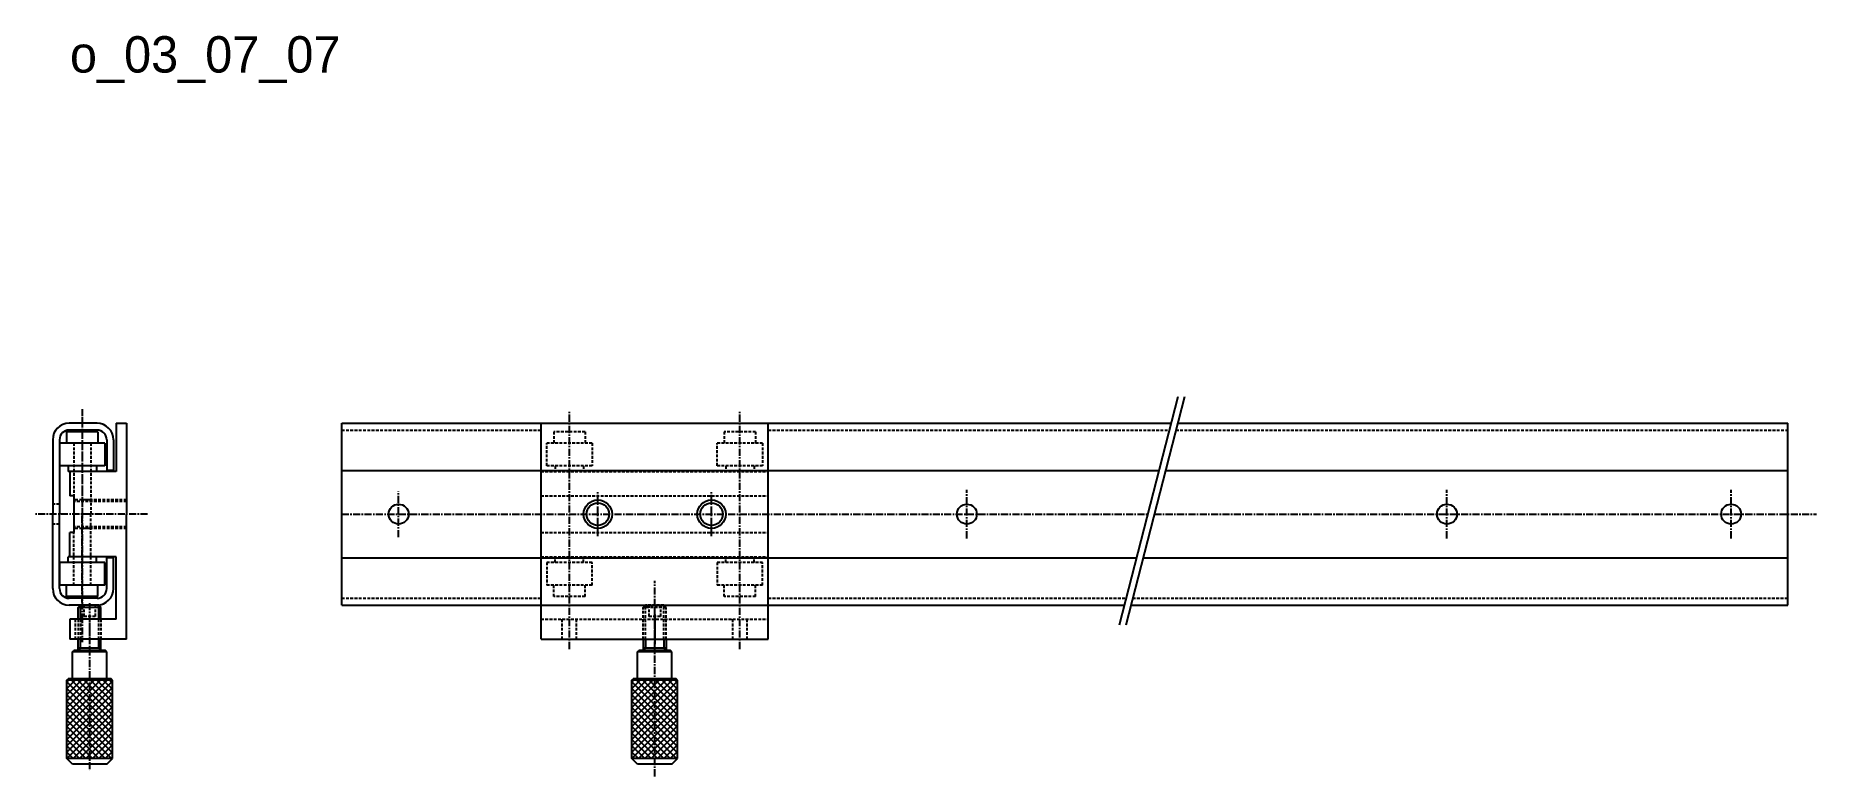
# Model space of a CAD drawing. Extents: x 102 to 416, y 428 to 559.
import ezdxf

# ---------------------------------------------------------------- set-up
doc = ezdxf.new("R2010")
doc.units = 0
for name, pattern in [('CENTER', [2, 1.25, -0.25, 0.25, -0.25]), ('CENTER2', [28.575, 19.05, -3.175, 3.175, -3.175]), ('DASHED', [0.75, 0.5, -0.25])]:
    doc.linetypes.add(name, pattern=pattern)
doc.layers.get('0').update_dxf_attribs({"linetype": 'CONTINUOUS'})
for name, color, linetype in [('CENTER', 1, 'CENTER'), ('中心線', 1, 'CENTER2'), ('実線', 7, 'CONTINUOUS')]:
    doc.layers.add(name, color=color, linetype=linetype)
doc.styles.add('MSゴシック', font='txt')

# ---------------------------------------------------------------- blocks, each defined once
blk = doc.blocks.new('*X82')
at = {"color": 0, "linetype": 'CONTINUOUS'}
for p, q in [((107.95, 438.34), (115.01, 445.41)), ((107.95, 439.47), (113.89, 445.41)), ((107.95, 440.59), (112.77, 445.41)), ((107.95, 441.71), (111.64, 445.41)), ((107.95, 442.83), (110.52, 445.41)), ((107.95, 443.96), (109.4, 445.41)), ((107.95, 445.08), (108.28, 445.41)), ((107.95, 437.22), (115.95, 445.22)), ((107.95, 445.08), (115.95, 437.08)), ((108.74, 445.41), (115.95, 438.2)), ((109.86, 445.41), (115.95, 439.32)), ((110.98, 445.41), (115.95, 440.45)), ((112.11, 445.41), (115.95, 441.57)), ((113.23, 445.41), (115.95, 442.69)), ((114.35, 445.41), (115.95, 443.81)), ((115.47, 445.41), (115.95, 444.94)), ((107.95, 436.1), (115.95, 444.1)), ((107.95, 443.96), (115.95, 435.96)), ((107.95, 434.98), (115.95, 442.98)), ((107.95, 442.83), (115.95, 434.83)), ((107.95, 433.85), (115.95, 441.85)), ((107.95, 441.71), (115.95, 433.71)), ((107.95, 432.73), (115.95, 440.73)), ((107.95, 440.59), (115.95, 432.59)), ((107.95, 431.61), (115.95, 439.61)), ((107.95, 439.47), (115.8, 431.61)), ((107.95, 438.34), (114.68, 431.61)), ((107.95, 437.22), (113.56, 431.61)), ((107.95, 436.1), (112.44, 431.61)), ((109.07, 431.61), (115.95, 438.49)), ((110.19, 431.61), (115.95, 437.36)), ((111.31, 431.61), (115.95, 436.24)), ((107.95, 434.98), (111.31, 431.61)), ((107.95, 433.85), (110.19, 431.61)), ((107.95, 432.73), (109.07, 431.61)), ((112.44, 431.61), (115.95, 435.12)), ((113.56, 431.61), (115.95, 434)), ((114.68, 431.61), (115.95, 432.87)), ((115.8, 431.61), (115.95, 431.75))]:
    blk.add_line(p, q, dxfattribs=at)
blk = doc.blocks.new('*X83')
at = {"color": 0, "linetype": 'CONTINUOUS'}
for p, q in [((207.38, 438.34), (214.45, 445.41)), ((207.38, 439.47), (213.33, 445.41)), ((207.38, 440.59), (212.2, 445.41)), ((207.38, 441.71), (211.08, 445.41)), ((207.38, 442.83), (209.96, 445.41)), ((207.38, 443.96), (208.83, 445.41)), ((207.38, 445.08), (207.71, 445.41)), ((207.38, 437.22), (215.38, 445.22)), ((207.38, 445.08), (215.38, 437.08)), ((208.18, 445.41), (215.38, 438.2)), ((209.3, 445.41), (215.38, 439.32)), ((210.42, 445.41), (215.38, 440.45)), ((211.54, 445.41), (215.38, 441.57)), ((212.67, 445.41), (215.38, 442.69)), ((213.79, 445.41), (215.38, 443.81)), ((214.91, 445.41), (215.38, 444.94)), ((207.38, 436.1), (215.38, 444.1)), ((207.38, 443.96), (215.38, 435.96)), ((207.38, 434.98), (215.38, 442.98)), ((207.38, 442.83), (215.38, 434.83)), ((207.38, 433.85), (215.38, 441.85)), ((207.38, 441.71), (215.38, 433.71)), ((207.38, 432.73), (215.38, 440.73)), ((207.38, 440.59), (215.38, 432.59)), ((207.38, 431.61), (215.38, 439.61)), ((207.38, 439.47), (215.24, 431.61)), ((207.38, 438.34), (214.12, 431.61)), ((207.38, 437.22), (213, 431.61)), ((207.38, 436.1), (211.87, 431.61)), ((208.51, 431.61), (215.38, 438.49)), ((209.63, 431.61), (215.38, 437.36)), ((210.75, 431.61), (215.38, 436.24)), ((207.38, 434.98), (210.75, 431.61)), ((207.38, 433.85), (209.63, 431.61)), ((207.38, 432.73), (208.51, 431.61)), ((211.87, 431.61), (215.38, 435.12)), ((213, 431.61), (215.38, 434)), ((214.12, 431.61), (215.38, 432.87)), ((215.24, 431.61), (215.38, 431.75))]:
    blk.add_line(p, q, dxfattribs=at)
blk = doc.blocks.new('*U98')
at = {"color": 7, "linetype": 'CONTINUOUS', "style": 'MSゴシック'}
blk.add_text('o_03_07_07', height=6.4, dxfattribs=at).set_placement((108.49, 552.31))

msp = doc.modelspace()

# ---------------------------------------------------------------- linework, layer by layer
at = {"color": 7, "linetype": 'CONTINUOUS'}
for p, q in [((303.44, 495.28), (293.13, 455.09)), ((304.59, 495.28), (294.28, 455.09)), ((113.4, 489.11), (107.9, 489.11)), ((107.9, 489.11), (107.9, 487.11)), ((113.4, 489.11), (107.9, 489.11)), ((113.25, 490.61), (108.35, 490.61)), ((113.25, 489.41), (108.35, 489.41)), ((113.4, 489.11), (113.4, 487.11)), ((116.65, 490.61), (118.45, 490.61)), ((116.65, 490.61), (116.65, 482.11)), ((118.45, 490.61), (118.45, 474.61)), ((156.32, 458.61), (156.32, 490.61)), ((156.32, 490.61), (302.25, 490.61)), ((191.38, 452.61), (191.38, 490.61)), ((191.38, 490.61), (231.38, 490.61)), ((231.38, 452.61), (231.38, 490.61)), ((303.4, 490.61), (410.8, 490.61)), ((410.8, 458.61), (410.8, 490.61)), ((105.45, 487.71), (105.45, 474.61)), ((106.65, 487.71), (106.65, 474.61)), ((114.65, 487.11), (106.65, 487.11)), ((106.65, 487.11), (106.65, 483.11)), ((114.65, 487.11), (114.65, 483.11)), ((114.95, 487.71), (114.95, 482.31)), ((116.15, 487.71), (116.15, 482.31)), ((114.65, 483.11), (106.65, 483.11)), ((108.15, 483.11), (108.15, 482.11)), ((113.15, 483.11), (113.15, 482.11)), ((116.65, 482.11), (108.15, 482.11)), ((108.45, 482.11), (108.45, 477.86)), ((116.15, 482.31), (114.95, 482.31)), ((156.32, 482.31), (300.11, 482.31)), ((301.26, 482.31), (410.8, 482.31)), ((109.15, 477.86), (108.45, 477.86)), ((109.15, 477.86), (109.15, 471.36)), ((105.45, 461.51), (105.45, 474.61)), ((106.65, 461.51), (106.65, 474.61)), ((118.45, 452.61), (118.45, 474.61)), ((108.45, 467.11), (108.45, 471.36)), ((109.15, 471.36), (108.45, 471.36)), ((116.65, 467.11), (108.15, 467.11)), ((108.15, 466.11), (108.15, 467.11)), ((113.15, 466.11), (113.15, 467.11)), ((114.95, 461.51), (114.95, 466.91)), ((116.15, 466.91), (114.95, 466.91)), ((116.15, 461.51), (116.15, 466.91)), ((116.65, 456.11), (116.65, 467.11)), ((156.32, 466.91), (296.16, 466.91)), ((297.31, 466.91), (410.8, 466.91)), ((114.65, 466.11), (106.65, 466.11)), ((106.65, 466.11), (106.65, 462.11)), ((114.65, 462.11), (114.65, 466.11)), ((114.65, 462.11), (106.65, 462.11)), ((107.9, 460.11), (107.9, 462.11)), ((113.4, 460.11), (113.4, 462.11)), ((113.4, 460.11), (107.9, 460.11)), ((113.25, 459.81), (108.35, 459.81)), ((113.25, 458.61), (108.35, 458.61)), ((156.32, 458.61), (191.38, 458.61)), ((191.38, 458.61), (231.38, 458.61)), ((231.38, 458.61), (294.03, 458.61)), ((295.18, 458.61), (410.8, 458.61)), ((116.65, 456.11), (108.45, 456.11)), ((108.45, 456.11), (108.45, 452.61)), ((118.45, 452.61), (108.45, 452.61)), ((109.95, 450.61), (109.95, 452.61)), ((113.95, 450.61), (113.95, 452.61)), ((191.38, 452.61), (231.38, 452.61)), ((209.38, 452.61), (209.38, 450.61)), ((209.78, 452.61), (209.78, 451.01)), ((212.98, 452.61), (212.98, 451.01)), ((213.38, 452.61), (213.38, 450.61)), ((108.95, 450.41), (109.15, 450.61)), ((108.95, 445.61), (108.95, 450.41)), ((114.95, 450.41), (108.95, 450.41)), ((114.75, 450.61), (109.15, 450.61)), ((113.95, 451.01), (109.95, 451.01)), ((109.95, 450.61), (110.35, 451.01)), ((113.95, 450.61), (113.55, 451.01)), ((114.95, 450.41), (114.75, 450.61)), ((114.95, 445.61), (114.95, 450.41)), ((208.38, 445.61), (208.38, 450.41)), ((214.38, 450.41), (208.38, 450.41)), ((214.18, 450.61), (208.58, 450.61)), ((213.38, 451.01), (209.38, 451.01)), ((214.38, 445.61), (214.38, 450.41)), ((107.95, 445.41), (108.15, 445.61)), ((115.95, 445.41), (107.95, 445.41)), ((107.95, 431.61), (107.95, 445.41)), ((115.75, 445.61), (108.15, 445.61)), ((115.95, 445.41), (115.75, 445.61)), ((115.95, 431.61), (115.95, 445.41)), ((207.38, 445.41), (207.58, 445.61)), ((215.38, 445.41), (207.38, 445.41)), ((207.38, 431.61), (207.38, 445.41)), ((215.18, 445.61), (207.58, 445.61)), ((215.38, 445.41), (215.18, 445.61)), ((215.38, 431.61), (215.38, 445.41)), ((115.95, 431.61), (107.95, 431.61)), ((108.95, 430.61), (107.95, 431.61)), ((114.95, 430.61), (108.95, 430.61)), ((114.95, 430.61), (115.95, 431.61)), ((215.38, 431.61), (207.38, 431.61)), ((208.38, 430.61), (207.38, 431.61)), ((214.38, 430.61), (208.38, 430.61)), ((214.38, 430.61), (215.38, 431.61))]:
    msp.add_line(p, q, dxfattribs=at)
at = {"color": 3, "linetype": 'DASHED'}
for p, q in [((156.32, 489.41), (191.38, 489.41)), ((199.13, 489.11), (193.63, 489.11)), ((193.63, 489.11), (193.63, 487.11)), ((199.13, 489.11), (199.13, 487.11)), ((229.13, 489.11), (223.63, 489.11)), ((223.63, 489.11), (223.63, 487.11)), ((229.13, 489.11), (229.13, 487.11)), ((231.38, 489.41), (301.94, 489.41)), ((303.09, 489.41), (410.8, 489.41)), ((109.15, 487.11), (109.15, 477.86)), ((112.15, 487.11), (112.15, 474.61)), ((192.38, 483.11), (192.38, 487.11)), ((200.38, 487.11), (192.38, 487.11)), ((200.38, 487.11), (200.38, 483.11)), ((222.38, 483.11), (222.38, 487.11)), ((230.38, 487.11), (222.38, 487.11)), ((230.38, 487.11), (230.38, 483.11)), ((200.38, 483.11), (192.38, 483.11)), ((193.88, 483.11), (193.88, 482.11)), ((198.88, 483.11), (198.88, 482.11)), ((230.38, 483.11), (222.38, 483.11)), ((223.88, 483.11), (223.88, 482.11)), ((228.88, 483.11), (228.88, 482.11)), ((191.38, 482.11), (231.38, 482.11)), ((106.65, 476.36), (105.45, 476.36)), ((112.15, 477.11), (109.15, 477.11)), ((118.45, 476.86), (109.15, 476.86)), ((118.45, 477.11), (110.45, 477.11)), ((191.38, 477.86), (231.38, 477.86)), ((112.15, 462.11), (112.15, 474.61)), ((106.65, 472.86), (105.45, 472.86)), ((118.45, 472.36), (109.15, 472.36)), ((112.15, 472.11), (109.15, 472.11)), ((109.15, 462.11), (109.15, 471.36)), ((118.45, 472.11), (110.45, 472.11)), ((191.38, 471.36), (231.38, 471.36)), ((191.38, 467.11), (231.38, 467.11)), ((193.88, 466.11), (193.88, 467.11)), ((198.88, 466.11), (198.88, 467.11)), ((223.88, 466.11), (223.88, 467.11)), ((228.88, 466.11), (228.88, 467.11)), ((192.38, 466.11), (192.38, 462.11)), ((200.38, 466.11), (192.38, 466.11)), ((200.38, 462.11), (200.38, 466.11)), ((222.38, 466.11), (222.38, 462.11)), ((230.38, 466.11), (222.38, 466.11)), ((230.38, 462.11), (230.38, 466.11)), ((200.38, 462.11), (192.38, 462.11)), ((193.63, 460.11), (193.63, 462.11)), ((199.13, 460.11), (199.13, 462.11)), ((230.38, 462.11), (222.38, 462.11)), ((223.63, 460.11), (223.63, 462.11)), ((229.13, 460.11), (229.13, 462.11)), ((110.95, 458.61), (110.95, 456.61)), ((112.95, 458.61), (112.95, 456.61)), ((156.32, 459.81), (191.38, 459.81)), ((199.13, 460.11), (193.63, 460.11)), ((209.38, 458.21), (209.78, 458.61)), ((209.38, 452.61), (209.38, 458.21)), ((213.38, 458.21), (209.38, 458.21)), ((209.78, 452.61), (209.78, 458.61)), ((212.98, 458.61), (209.78, 458.61)), ((210.38, 458.61), (210.38, 456.61)), ((212.38, 458.61), (212.38, 456.61)), ((212.98, 452.61), (212.98, 458.61)), ((213.38, 458.21), (212.98, 458.61)), ((213.38, 452.61), (213.38, 458.21)), ((229.13, 460.11), (223.63, 460.11)), ((231.38, 459.81), (294.34, 459.81)), ((295.49, 459.81), (410.8, 459.81)), ((109.4, 456.11), (109.4, 452.61)), ((109.93, 456.11), (109.93, 452.61)), ((110.33, 456.11), (110.33, 452.61)), ((112.95, 456.61), (110.95, 456.61)), ((111.9, 456.11), (111.9, 452.61)), ((113.53, 456.11), (113.53, 452.61)), ((113.93, 456.11), (113.93, 452.61)), ((191.38, 456.11), (231.38, 456.11)), ((195.13, 452.61), (195.13, 456.11)), ((197.63, 452.61), (197.63, 456.11)), ((212.38, 456.61), (210.38, 456.61)), ((225.13, 452.61), (225.13, 456.11)), ((227.63, 452.61), (227.63, 456.11))]:
    msp.add_line(p, q, dxfattribs=at)
at = {"color": 7, "linetype": 'CONTINUOUS'}
for centre, radius in [((166.32, 474.61), 1.75), ((201.38, 474.61), 2), ((221.38, 474.61), 2), ((266.32, 474.61), 1.75), ((350.8, 474.61), 1.75), ((400.8, 474.61), 1.75)]:
    msp.add_circle(centre, radius, dxfattribs=at)
at = {"color": 3, "linetype": 'CONTINUOUS'}
for centre in [(201.38, 474.61), (221.38, 474.61)]:
    msp.add_circle(centre, 2.5, dxfattribs=at)
at = {"color": 7, "linetype": 'CONTINUOUS'}
for centre, radius, start, end in [((108.35, 487.71), 2.9, 90, 180), ((108.35, 487.71), 1.7, 90, 180), ((113.25, 487.71), 2.9, 0, 90), ((113.25, 487.71), 1.7, 0, 90), ((108.35, 461.51), 2.9, 180, 270), ((108.35, 461.51), 1.7, 180, 270), ((113.25, 461.51), 2.9, 270, 0), ((113.25, 461.51), 1.7, 270, 0)]:
    msp.add_arc(centre, radius, start, end, dxfattribs=at)
at = {"layer": 'CENTER', "color": 1, "linetype": 'CENTER'}
for p, q in [((110.65, 493.11), (110.65, 456.11)), ((196.38, 450.88), (196.38, 492.78)), ((226.38, 450.88), (226.38, 492.78)), ((110.65, 491.65), (110.65, 474.61)), ((166.32, 470.57), (166.32, 478.64)), ((201.38, 470.73), (201.38, 478.49)), ((221.38, 470.73), (221.38, 478.49)), ((266.32, 470.35), (266.32, 478.87)), ((350.8, 470.35), (350.8, 478.87)), ((400.8, 470.35), (400.8, 478.87)), ((122.14, 474.61), (102.45, 474.61)), ((110.65, 459.06), (110.65, 474.61)), ((110.65, 459.06), (110.65, 474.61)), ((156.32, 474.61), (298.14, 474.61)), ((299.29, 474.61), (415.8, 474.61)), ((211.38, 428.47), (211.38, 462.9)), ((111.95, 458.96), (111.95, 429.43)), ((211.38, 450.88), (211.38, 458.55)), ((110.65, 456.68), (110.65, 452.09))]:
    msp.add_line(p, q, dxfattribs=at)
at = {"layer": '中心線'}
msp.add_line((211.38, 456.98), (211.38, 451.71), dxfattribs=at)
at = {"layer": '実線'}
for p, q in [((109.95, 458.21), (110.35, 458.61)), ((113.95, 458.21), (109.95, 458.21)), ((109.95, 456.11), (109.95, 458.21)), ((113.55, 458.61), (110.35, 458.61)), ((113.95, 458.21), (113.55, 458.61)), ((113.95, 456.11), (113.95, 458.21)), ((208.38, 450.41), (208.58, 450.61)), ((209.38, 450.61), (209.78, 451.01)), ((213.38, 450.61), (212.98, 451.01)), ((214.38, 450.41), (214.18, 450.61))]:
    msp.add_line(p, q, dxfattribs=at)
at = {"layer": '実線', "color": 3}
for p, q in [((110.35, 456.11), (110.35, 458.61)), ((113.55, 456.11), (113.55, 458.61)), ((110.35, 451.01), (110.35, 452.61)), ((113.55, 451.01), (113.55, 452.61))]:
    msp.add_line(p, q, dxfattribs=at)

# ---------------------------------------------------------------- block references
at = {"color": 7, "linetype": 'CONTINUOUS'}
for name in ['*U98', '*X82', '*X83']:
    msp.add_blockref(name, (0, 0), dxfattribs=at)

doc.saveas('drawing.dxf')
